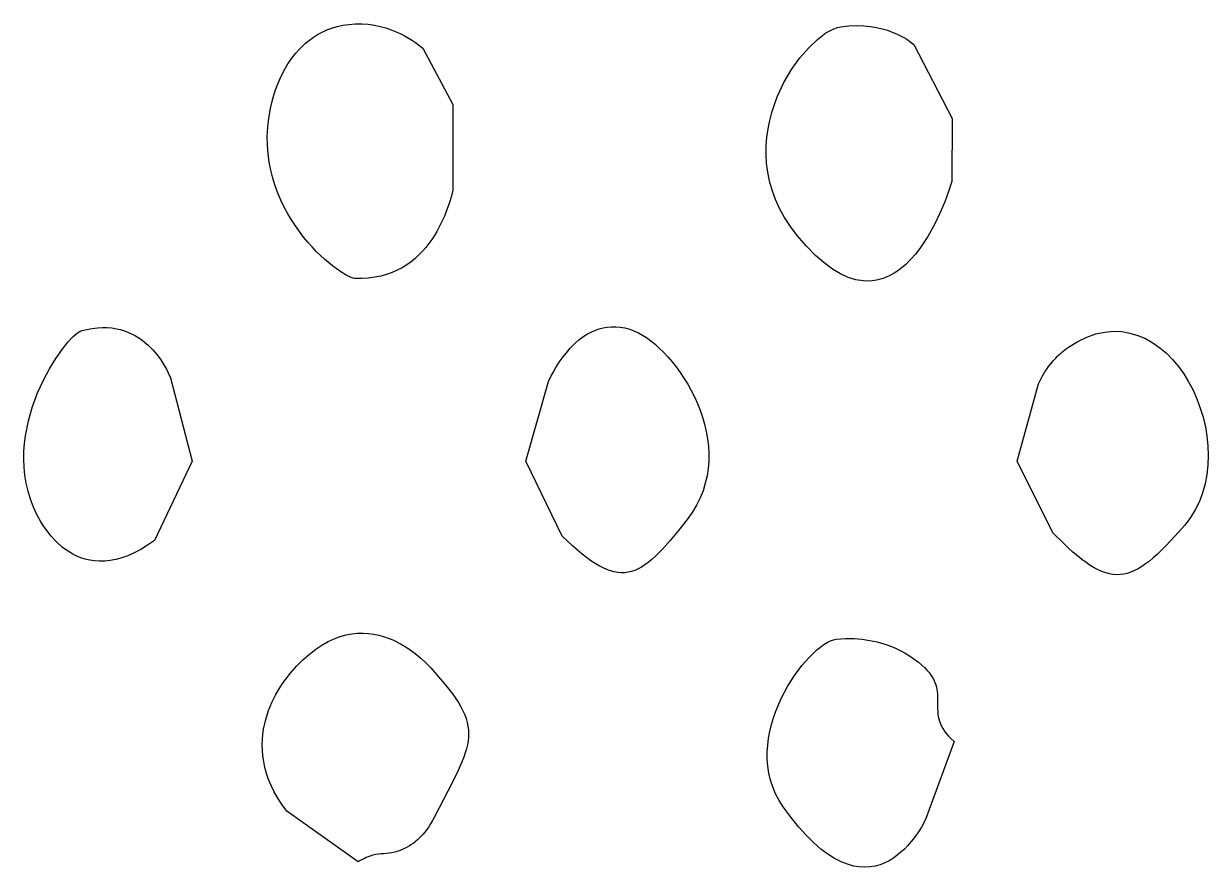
# Model space of a CAD drawing. Header units: millimetres. Extents: x 73 to 173, y -160 to -92.
# Drawn here: x 159.449 to 160.277, y -138.33 to -137.741 of the extents above; entities that cross this region are included whole.
import ezdxf

# ---------------------------------------------------------------- set-up
doc = ezdxf.new("R2010")
doc.units = ezdxf.units.MM
doc.layers.add('F.Silkscreen', color=41, linetype='CONTINUOUS', true_color=0xf2eda1)

msp = doc.modelspace()

# ---------------------------------------------------------------- linework, layer by layer
at = {"layer": 'F.Silkscreen', "linetype": 'CONTINUOUS'}
for p, q in [((159.654125, -137.748694), (159.657278, -137.746991)), ((159.657278, -137.746991), (159.660621, -137.74548)), ((159.660621, -137.74548), (159.664154, -137.744161)), ((159.664154, -137.744161), (159.667884, -137.743057)), ((159.667884, -137.743057), (159.671823, -137.742177)), ((159.671823, -137.742177), (159.675968, -137.741543)), ((159.675968, -137.741543), (159.680327, -137.741176)), ((159.680327, -137.741176), (159.682671, -137.741105)), ((159.682671, -137.741105), (159.684972, -137.741129)), ((159.684972, -137.741129), (159.689466, -137.741442)), ((159.689466, -137.741442), (159.693786, -137.742062)), ((159.693786, -137.742062), (159.697912, -137.74295)), ((159.697912, -137.74295), (159.701853, -137.744059)), ((159.701853, -137.744059), (159.705568, -137.745346)), ((159.705568, -137.745346), (159.709064, -137.746763)), ((159.709064, -137.746763), (159.712297, -137.748265)), ((159.712297, -137.748265), (159.715289, -137.749828)), ((160.003382, -137.752048), (160.009313, -137.747572)), ((160.009313, -137.747572), (160.014831, -137.744579)), ((160.014831, -137.744579), (160.017367, -137.743671)), ((160.017367, -137.743671), (160.019714, -137.743178)), ((160.019714, -137.743178), (160.025389, -137.742628)), ((160.025389, -137.742628), (160.030733, -137.742448)), ((160.030733, -137.742448), (160.035731, -137.742608)), ((160.035731, -137.742608), (160.040398, -137.743057)), ((160.040398, -137.743057), (160.044729, -137.743753)), ((160.044729, -137.743753), (160.048727, -137.744646)), ((160.048727, -137.744646), (160.052395, -137.745719)), ((160.052395, -137.745719), (160.055725, -137.746912)), ((160.055725, -137.746912), (160.058742, -137.748169)), ((160.058742, -137.748169), (160.061417, -137.749458)), ((159.643291, -137.75692), (159.645748, -137.754673)), ((159.645748, -137.754673), (159.648365, -137.752547)), ((159.648365, -137.752547), (159.65116, -137.750552)), ((159.65116, -137.750552), (159.654125, -137.748694)), ((159.715289, -137.749828), (159.718, -137.75138)), ((159.718, -137.75138), (159.720426, -137.752888)), ((159.720426, -137.752888), (159.722543, -137.754301)), ((159.722543, -137.754301), (159.725818, -137.756704)), ((159.725818, -137.756704), (159.727696, -137.758215)), ((159.997271, -137.757871), (160.003382, -137.752048)), ((160.061417, -137.749458), (160.063773, -137.750752)), ((160.063773, -137.750752), (160.065818, -137.752002)), ((160.065818, -137.752002), (160.068932, -137.754167)), ((160.068932, -137.754167), (160.070778, -137.755645)), ((160.070778, -137.755645), (160.097455, -137.807386)), ((159.635047, -137.766682), (159.636881, -137.764154)), ((159.636881, -137.764154), (159.63887, -137.761683)), ((159.63887, -137.761683), (159.641, -137.759263)), ((159.641, -137.759263), (159.643291, -137.75692)), ((159.727696, -137.758215), (159.748633, -137.797552)), ((159.985335, -137.773093), (159.991178, -137.764935)), ((159.991178, -137.764935), (159.997271, -137.757871)), ((159.630356, -137.774359), (159.633353, -137.769237)), ((159.633353, -137.769237), (159.635047, -137.766682)), ((159.979967, -137.782253), (159.985335, -137.773093)), ((159.625844, -137.784212), (159.627861, -137.7794)), ((159.627861, -137.7794), (159.630356, -137.774359)), ((159.622999, -137.79266), (159.624225, -137.788683)), ((159.624225, -137.788683), (159.625844, -137.784212)), ((159.975283, -137.79227), (159.979967, -137.782253)), ((159.621138, -137.800328), (159.622095, -137.796014)), ((159.622095, -137.796014), (159.622999, -137.79266)), ((159.748633, -137.797552), (159.748541, -137.857394)), ((159.971523, -137.803032), (159.97328, -137.797564)), ((159.97328, -137.797564), (159.975283, -137.79227)), ((159.619981, -137.80696), (159.621138, -137.800328)), ((159.970052, -137.808651), (159.971523, -137.803032)), ((159.618978, -137.819778), (159.619279, -137.813442)), ((159.619279, -137.813442), (159.619981, -137.80696)), ((159.968069, -137.820305), (159.968886, -137.814417)), ((159.968886, -137.814417), (159.970052, -137.808651)), ((160.097455, -137.807386), (160.09741, -137.851248)), ((159.619064, -137.825947), (159.618978, -137.819778)), ((159.967613, -137.826304), (159.968069, -137.820305)), ((159.619512, -137.831967), (159.619064, -137.825947)), ((159.967551, -137.832391), (159.967613, -137.826304)), ((159.620298, -137.8378), (159.619512, -137.831967)), ((159.62139, -137.843472), (159.620298, -137.8378)), ((159.967913, -137.838564), (159.967551, -137.832391)), ((159.968722, -137.844803), (159.967913, -137.838564)), ((159.622786, -137.848985), (159.62139, -137.843472)), ((159.970004, -137.851084), (159.968722, -137.844803)), ((159.624429, -137.854299), (159.622786, -137.848985)), ((159.626325, -137.859452), (159.624429, -137.854299)), ((159.971792, -137.857411), (159.970004, -137.851084)), ((160.09741, -137.851248), (160.094856, -137.858929)), ((159.628437, -137.864404), (159.626325, -137.859452)), ((159.630738, -137.869171), (159.628437, -137.864404)), ((159.747329, -137.862203), (159.746215, -137.865955)), ((159.748541, -137.857394), (159.747329, -137.862203)), ((159.974123, -137.863741), (159.971792, -137.857411)), ((159.977, -137.870087), (159.974123, -137.863741)), ((160.094856, -137.858929), (160.092424, -137.865371)), ((159.633208, -137.873751), (159.630738, -137.869171)), ((159.744701, -137.870401), (159.742761, -137.875388)), ((159.746215, -137.865955), (159.744701, -137.870401)), ((159.980467, -137.87642), (159.977, -137.870087)), ((160.092424, -137.865371), (160.089211, -137.872961)), ((159.635825, -137.878124), (159.633208, -137.873751)), ((159.638556, -137.882307), (159.635825, -137.878124)), ((159.740324, -137.880723), (159.737371, -137.886268)), ((159.742761, -137.875388), (159.740324, -137.880723)), ((159.984555, -137.882723), (159.980467, -137.87642)), ((160.089211, -137.872961), (160.085223, -137.881242)), ((159.641397, -137.886273), (159.638556, -137.882307)), ((159.644291, -137.890041), (159.641397, -137.886273)), ((159.735685, -137.889069), (159.733844, -137.891857)), ((159.737371, -137.886268), (159.735685, -137.889069)), ((159.989285, -137.888979), (159.984555, -137.882723)), ((159.995733, -137.896481), (159.989285, -137.888979)), ((160.085223, -137.881242), (160.08044, -137.889758)), ((159.647238, -137.893595), (159.644291, -137.890041)), ((159.65021, -137.896939), (159.647238, -137.893595)), ((159.65318, -137.900052), (159.65021, -137.896939)), ((159.729712, -137.897336), (159.727395, -137.899983)), ((159.731859, -137.89462), (159.729712, -137.897336)), ((159.733844, -137.891857), (159.731859, -137.89462)), ((160.001979, -137.902851), (159.995733, -137.896481)), ((160.08044, -137.889758), (160.074884, -137.898065)), ((159.659024, -137.905613), (159.65318, -137.900052)), ((159.664567, -137.910249), (159.659024, -137.905613)), ((159.722257, -137.904978), (159.71942, -137.907301)), ((159.724909, -137.902536), (159.722257, -137.904978)), ((159.727395, -137.899983), (159.724909, -137.902536)), ((160.008029, -137.908166), (160.001979, -137.902851)), ((160.06854, -137.905724), (160.065066, -137.909157)), ((160.071813, -137.902003), (160.06854, -137.905724)), ((160.074884, -137.898065), (160.071813, -137.902003)), ((159.66963, -137.913935), (159.664567, -137.910249)), ((159.674008, -137.916621), (159.66963, -137.913935)), ((159.70978, -137.913273), (159.706157, -137.914872)), ((159.713188, -137.911467), (159.70978, -137.913273)), ((159.716397, -137.909469), (159.713188, -137.911467)), ((159.71942, -137.907301), (159.716397, -137.909469)), ((160.013876, -137.912464), (160.008029, -137.908166)), ((160.01953, -137.9158), (160.013876, -137.912464)), ((160.061402, -137.912248), (160.057547, -137.914956)), ((160.065066, -137.909157), (160.061402, -137.912248)), ((159.67751, -137.918286), (159.674008, -137.916621)), ((159.678874, -137.918742), (159.67751, -137.918286)), ((159.679941, -137.918928), (159.678874, -137.918742)), ((159.684879, -137.919006), (159.679941, -137.918928)), ((159.689579, -137.918759), (159.684879, -137.919006)), ((159.694053, -137.918194), (159.689579, -137.918759)), ((159.698309, -137.917352), (159.694053, -137.918194)), ((159.702335, -137.916235), (159.698309, -137.917352)), ((159.706157, -137.914872), (159.702335, -137.916235)), ((160.02497, -137.918254), (160.01953, -137.9158)), ((160.030232, -137.919849), (160.02497, -137.918254)), ((160.035281, -137.920671), (160.030232, -137.919849)), ((160.040128, -137.920761), (160.035281, -137.920671)), ((160.044775, -137.920177), (160.040128, -137.920761)), ((160.049235, -137.918987), (160.044775, -137.920177)), ((160.053492, -137.917221), (160.049235, -137.918987)), ((160.057547, -137.914956), (160.053492, -137.917221)), ((159.488708, -137.955629), (159.492687, -137.954614)), ((159.492687, -137.954614), (159.496519, -137.953883)), ((159.496519, -137.953883), (159.500193, -137.953421)), ((159.500193, -137.953421), (159.503729, -137.953227)), ((159.503729, -137.953227), (159.507119, -137.953276)), ((159.507119, -137.953276), (159.510366, -137.953553)), ((159.510366, -137.953553), (159.513468, -137.954048)), ((159.513468, -137.954048), (159.516434, -137.954731)), ((159.516434, -137.954731), (159.519256, -137.955588)), ((159.845671, -137.956163), (159.848225, -137.955043)), ((159.848225, -137.955043), (159.850879, -137.954114)), ((159.850879, -137.954114), (159.853646, -137.953402)), ((159.853646, -137.953402), (159.856481, -137.952897)), ((159.856481, -137.952897), (159.859434, -137.952647)), ((159.859434, -137.952647), (159.862486, -137.952652)), ((159.862486, -137.952652), (159.865632, -137.952946)), ((159.865632, -137.952946), (159.868876, -137.953535)), ((159.868876, -137.953535), (159.872211, -137.95444)), ((159.872211, -137.95444), (159.875656, -137.95568)), ((159.475571, -137.968608), (159.479679, -137.963488)), ((159.479679, -137.963488), (159.483361, -137.959547)), ((159.483361, -137.959547), (159.486429, -137.956899)), ((159.486429, -137.956899), (159.488708, -137.955629)), ((159.519256, -137.955588), (159.521955, -137.956616)), ((159.521955, -137.956616), (159.524515, -137.95779)), ((159.524515, -137.95779), (159.52695, -137.959094)), ((159.52695, -137.959094), (159.529248, -137.960516)), ((159.529248, -137.960516), (159.531428, -137.962033)), ((159.531428, -137.962033), (159.53347, -137.963648)), ((159.53347, -137.963648), (159.535402, -137.965322)), ((159.834414, -137.963912), (159.836472, -137.962135)), ((159.836472, -137.962135), (159.838615, -137.960449)), ((159.838615, -137.960449), (159.840869, -137.958885)), ((159.840869, -137.958885), (159.843223, -137.957442)), ((159.843223, -137.957442), (159.845671, -137.956163)), ((159.875656, -137.95568), (159.878345, -137.956917)), ((159.878345, -137.956917), (159.881128, -137.958469)), ((159.881128, -137.958469), (159.884002, -137.960323)), ((159.884002, -137.960323), (159.886936, -137.962472)), ((159.886936, -137.962472), (159.889903, -137.96491)), ((160.178764, -137.966974), (160.185264, -137.96297)), ((160.185264, -137.96297), (160.191668, -137.959911)), ((160.191668, -137.959911), (160.197971, -137.957725)), ((160.197971, -137.957725), (160.204162, -137.956407)), ((160.204162, -137.956407), (160.210207, -137.95589)), ((160.210207, -137.95589), (160.216095, -137.956127)), ((160.216095, -137.956127), (160.221813, -137.957095)), ((160.221813, -137.957095), (160.227341, -137.958738)), ((160.227341, -137.958738), (160.232664, -137.961017)), ((160.232664, -137.961017), (160.23777, -137.963893)), ((159.471216, -137.974808), (159.475571, -137.968608)), ((159.535402, -137.965322), (159.538902, -137.968807)), ((159.538902, -137.968807), (159.541938, -137.972379)), ((159.825697, -137.973604), (159.828882, -137.969644)), ((159.828882, -137.969644), (159.830624, -137.967691)), ((159.830624, -137.967691), (159.832468, -137.965768)), ((159.832468, -137.965768), (159.834414, -137.963912)), ((159.889903, -137.96491), (159.892891, -137.967613)), ((159.892891, -137.967613), (159.895892, -137.97056)), ((159.895892, -137.97056), (159.898859, -137.973758)), ((160.171881, -137.972588), (160.172927, -137.971616)), ((160.172927, -137.971616), (160.174013, -137.970645)), ((160.174013, -137.970645), (160.175129, -137.9697)), ((160.175129, -137.9697), (160.176301, -137.968765)), ((160.176301, -137.968765), (160.177516, -137.967864)), ((160.177516, -137.967864), (160.178764, -137.966974)), ((160.23777, -137.963893), (160.242636, -137.967325)), ((160.242636, -137.967325), (160.247244, -137.971258)), ((160.247244, -137.971258), (160.251576, -137.975654)), ((159.466784, -137.981989), (159.471216, -137.974808)), ((159.541938, -137.972379), (159.544523, -137.975891)), ((159.544523, -137.975891), (159.546678, -137.979233)), ((159.546678, -137.979233), (159.548424, -137.982275)), ((159.820598, -137.981209), (159.822946, -137.977508)), ((159.822946, -137.977508), (159.825697, -137.973604)), ((159.898859, -137.973758), (159.901786, -137.977167)), ((159.901786, -137.977167), (159.904657, -137.980799)), ((160.164955, -137.980479), (160.166453, -137.97854)), ((160.166453, -137.97854), (160.168111, -137.976556)), ((160.168111, -137.976556), (160.169913, -137.974564)), ((160.169913, -137.974564), (160.17088, -137.973583)), ((160.17088, -137.973583), (160.171881, -137.972588)), ((160.251576, -137.975654), (160.255626, -137.980475)), ((159.462464, -137.990042), (159.466784, -137.981989)), ((159.548424, -137.982275), (159.549761, -137.984897)), ((159.549761, -137.984897), (159.551315, -137.988297)), ((159.551315, -137.988297), (159.566362, -138.046625)), ((159.815429, -137.990979), (159.817163, -137.98739)), ((159.817163, -137.98739), (159.818671, -137.984542)), ((159.818671, -137.984542), (159.820598, -137.981209)), ((159.904657, -137.980799), (159.907453, -137.984626)), ((159.907453, -137.984626), (159.910145, -137.988632)), ((159.910145, -137.988632), (159.912714, -137.992818)), ((160.159645, -137.988906), (160.160425, -137.987475)), ((160.160425, -137.987475), (160.161343, -137.985901)), ((160.161343, -137.985901), (160.162401, -137.98419)), ((160.162401, -137.98419), (160.163609, -137.982369)), ((160.163609, -137.982369), (160.164955, -137.980479)), ((160.255626, -137.980475), (160.259375, -137.985691)), ((160.259375, -137.985691), (160.262788, -137.991222)), ((159.458444, -137.998858), (159.462464, -137.990042)), ((159.79951, -138.046668), (159.815429, -137.990979)), ((159.912714, -137.992818), (159.915154, -137.997167)), ((160.143029, -138.046526), (160.157833, -137.992632)), ((160.157833, -137.992632), (160.158479, -137.991213)), ((160.158479, -137.991213), (160.159645, -137.988906)), ((160.262788, -137.991222), (160.265872, -137.997062)), ((159.454879, -138.008326), (159.458444, -137.998858)), ((159.915154, -137.997167), (159.917424, -138.00166)), ((159.917424, -138.00166), (159.919524, -138.006285)), ((160.265872, -137.997062), (160.268594, -138.003152)), ((160.268594, -138.003152), (160.270949, -138.009455)), ((159.451973, -138.01835), (159.454879, -138.008326)), ((159.919524, -138.006285), (159.921415, -138.011022)), ((159.921415, -138.011022), (159.923096, -138.015864)), ((160.270949, -138.009455), (160.272911, -138.015927)), ((159.449896, -138.028838), (159.451973, -138.01835)), ((159.923096, -138.015864), (159.92453, -138.020806)), ((159.92453, -138.020806), (159.925712, -138.025824)), ((160.272911, -138.015927), (160.274466, -138.022523)), ((159.449231, -138.034215), (159.449896, -138.028838)), ((159.925712, -138.025824), (159.926617, -138.030903)), ((160.274466, -138.022523), (160.275598, -138.0292)), ((160.275598, -138.0292), (160.276298, -138.035919)), ((159.448821, -138.039667), (159.449231, -138.034215)), ((159.926617, -138.030903), (159.927211, -138.036035)), ((159.927211, -138.036035), (159.927492, -138.041202)), ((160.276298, -138.035919), (160.276537, -138.042632)), ((159.448721, -138.045179), (159.448821, -138.039667)), ((159.44894, -138.050726), (159.448721, -138.045179)), ((159.927441, -138.046402), (159.92702, -138.051611)), ((159.927492, -138.041202), (159.927441, -138.046402)), ((160.168003, -138.096524), (160.143029, -138.046526)), ((160.276537, -138.042632), (160.276298, -138.049305)), ((159.449501, -138.056328), (159.44894, -138.050726)), ((159.566362, -138.046625), (159.540212, -138.10193)), ((159.825071, -138.098905), (159.79951, -138.046668)), ((159.92702, -138.051611), (159.926227, -138.056805)), ((160.276298, -138.049305), (160.275576, -138.055894)), ((159.45043, -138.06194), (159.449501, -138.056328)), ((159.451743, -138.067559), (159.45043, -138.06194)), ((159.925042, -138.062002), (159.923426, -138.067162)), ((159.926227, -138.056805), (159.925042, -138.062002)), ((160.274353, -138.062336), (160.272593, -138.068624)), ((160.275576, -138.055894), (160.274353, -138.062336)), ((159.453464, -138.073185), (159.451743, -138.067559)), ((159.923426, -138.067162), (159.921385, -138.072272)), ((160.272593, -138.068624), (160.27031, -138.074686)), ((159.455626, -138.078782), (159.453464, -138.073185)), ((159.458229, -138.084357), (159.455626, -138.078782)), ((159.918877, -138.077331), (159.915891, -138.082322)), ((159.921385, -138.072272), (159.918877, -138.077331)), ((160.27031, -138.074686), (160.267457, -138.080496)), ((159.460459, -138.088408), (159.458229, -138.084357)), ((159.912416, -138.087229), (159.906287, -138.095042)), ((159.915891, -138.082322), (159.912416, -138.087229)), ((160.264037, -138.086007), (160.26002, -138.091164)), ((160.267457, -138.080496), (160.264037, -138.086007)), ((159.462383, -138.091507), (159.460459, -138.088408)), ((159.464871, -138.095061), (159.462383, -138.091507)), ((159.467909, -138.098881), (159.464871, -138.095061)), ((159.906287, -138.095042), (159.900575, -138.101962)), ((160.26002, -138.091164), (160.253196, -138.098889)), ((159.471521, -138.10276), (159.467909, -138.098881)), ((159.475706, -138.106507), (159.471521, -138.10276)), ((159.540212, -138.10193), (159.535311, -138.105312)), ((159.832291, -138.105678), (159.825071, -138.098905)), ((159.900575, -138.101962), (159.895207, -138.10798)), ((160.175251, -138.103788), (160.168003, -138.096524)), ((160.178674, -138.107028), (160.175251, -138.103788)), ((160.253196, -138.098889), (160.246859, -138.105644)), ((159.478012, -138.108263), (159.475706, -138.106507)), ((159.480477, -138.109923), (159.478012, -138.108263)), ((159.48307, -138.111438), (159.480477, -138.109923)), ((159.485821, -138.112817), (159.48307, -138.111438)), ((159.488722, -138.113995), (159.485821, -138.112817)), ((159.521579, -138.112557), (159.517315, -138.114092)), ((159.526005, -138.110601), (159.521579, -138.112557)), ((159.530579, -138.108192), (159.526005, -138.110601)), ((159.535311, -138.105312), (159.530579, -138.108192)), ((159.83569, -138.108668), (159.832291, -138.105678)), ((159.83895, -138.1114), (159.83569, -138.108668)), ((159.842091, -138.113863), (159.83895, -138.1114)), ((159.892631, -138.11065), (159.890109, -138.113098)), ((159.895207, -138.10798), (159.892631, -138.11065)), ((160.181968, -138.110011), (160.178674, -138.107028)), ((160.185136, -138.112731), (160.181968, -138.110011)), ((160.188209, -138.115197), (160.185136, -138.112731)), ((160.240929, -138.111438), (160.238104, -138.11398)), ((160.24385, -138.108658), (160.240929, -138.111438)), ((160.246859, -138.105644), (160.24385, -138.108658)), ((159.491757, -138.114986), (159.488722, -138.113995)), ((159.494955, -138.115748), (159.491757, -138.114986)), ((159.4983, -138.116244), (159.494955, -138.115748)), ((159.501804, -138.116467), (159.4983, -138.116244)), ((159.505446, -138.116384), (159.501804, -138.116467)), ((159.509253, -138.115977), (159.505446, -138.116384)), ((159.513207, -138.115227), (159.509253, -138.115977)), ((159.517315, -138.114092), (159.513207, -138.115227)), ((159.845117, -138.116069), (159.842091, -138.113863)), ((159.848048, -138.118008), (159.845117, -138.116069)), ((159.850879, -138.119705), (159.848048, -138.118008)), ((159.853615, -138.121143), (159.850879, -138.119705)), ((159.880466, -138.120531), (159.878109, -138.121801)), ((159.882828, -138.119024), (159.880466, -138.120531)), ((159.885213, -138.11728), (159.882828, -138.119024)), ((159.887651, -138.115311), (159.885213, -138.11728)), ((159.890109, -138.113098), (159.887651, -138.115311)), ((160.191169, -138.117395), (160.188209, -138.115197)), ((160.194049, -138.119348), (160.191169, -138.117395)), ((160.196837, -138.12105), (160.194049, -138.119348)), ((160.199577, -138.122476), (160.196837, -138.12105)), ((160.230024, -138.120127), (160.227449, -138.121695)), ((160.232655, -138.118317), (160.230024, -138.120127)), ((160.235351, -138.116273), (160.232655, -138.118317)), ((160.238104, -138.11398), (160.235351, -138.116273)), ((159.856274, -138.122323), (159.853615, -138.121143)), ((159.858872, -138.123253), (159.856274, -138.122323)), ((159.861404, -138.123941), (159.858872, -138.123253)), ((159.863882, -138.124363), (159.861404, -138.123941)), ((159.866314, -138.124554), (159.863882, -138.124363)), ((159.868701, -138.124488), (159.866314, -138.124554)), ((159.871081, -138.124172), (159.868701, -138.124488)), ((159.87343, -138.123627), (159.871081, -138.124172)), ((159.875773, -138.122837), (159.87343, -138.123627)), ((159.878109, -138.121801), (159.875773, -138.122837)), ((160.202227, -138.12366), (160.199577, -138.122476)), ((160.204838, -138.124595), (160.202227, -138.12366)), ((160.207401, -138.12527), (160.204838, -138.124595)), ((160.209933, -138.1257), (160.207401, -138.12527)), ((160.212442, -138.125875), (160.209933, -138.1257)), ((160.214918, -138.125803), (160.212442, -138.125875)), ((160.217411, -138.12548), (160.214918, -138.125803)), ((160.21989, -138.124904), (160.217411, -138.12548)), ((160.222386, -138.124073), (160.21989, -138.124904)), ((160.224905, -138.123006), (160.222386, -138.124073)), ((160.227449, -138.121695), (160.224905, -138.123006)), ((159.661478, -138.172508), (159.665743, -138.170547)), ((159.665743, -138.170547), (159.669931, -138.169019)), ((159.669931, -138.169019), (159.674043, -138.167887)), ((159.674043, -138.167887), (159.678073, -138.167135)), ((159.678073, -138.167135), (159.682017, -138.166733)), ((159.682017, -138.166733), (159.685865, -138.166656)), ((159.685865, -138.166656), (159.689625, -138.166871)), ((159.689625, -138.166871), (159.693263, -138.167355)), ((159.693263, -138.167355), (159.696793, -138.168074)), ((159.696793, -138.168074), (159.700197, -138.169019)), ((159.700197, -138.169019), (159.703486, -138.170144)), ((159.703486, -138.170144), (159.706635, -138.171425)), ((160.016545, -138.170863), (160.019778, -138.170594)), ((160.019778, -138.170594), (160.022921, -138.170439)), ((160.022921, -138.170439), (160.02896, -138.170468)), ((160.02896, -138.170468), (160.034663, -138.170899)), ((159.648362, -138.181261), (159.652784, -138.177843)), ((159.652784, -138.177843), (159.657161, -138.17494)), ((159.657161, -138.17494), (159.661478, -138.172508)), ((159.706635, -138.171425), (159.712508, -138.174368)), ((159.712508, -138.174368), (159.717776, -138.177613)), ((159.717776, -138.177613), (159.72237, -138.180959)), ((159.997745, -138.183335), (160.002962, -138.178354)), ((160.002962, -138.178354), (160.007936, -138.174532)), ((160.007936, -138.174532), (160.010291, -138.17309)), ((160.010291, -138.17309), (160.012526, -138.171999)), ((160.012526, -138.171999), (160.014621, -138.17125)), ((160.014621, -138.17125), (160.016545, -138.170863)), ((160.034663, -138.170899), (160.040031, -138.171679)), ((160.040031, -138.171679), (160.045049, -138.172757)), ((160.045049, -138.172757), (160.049719, -138.174077)), ((160.049719, -138.174077), (160.054032, -138.175589)), ((160.054032, -138.175589), (160.057988, -138.177223)), ((160.057988, -138.177223), (160.061579, -138.17895)), ((160.061579, -138.17895), (160.064806, -138.180692)), ((159.639384, -138.189748), (159.6439, -138.18522)), ((159.6439, -138.18522), (159.648362, -138.181261)), ((159.72237, -138.180959), (159.726268, -138.184176)), ((159.726268, -138.184176), (159.729397, -138.187054)), ((159.729397, -138.187054), (159.73315, -138.190924)), ((159.992484, -138.189341), (159.997745, -138.183335)), ((160.064806, -138.180692), (160.067652, -138.182423)), ((160.067652, -138.182423), (160.070129, -138.184056)), ((160.070129, -138.184056), (160.073913, -138.186885)), ((160.073913, -138.186885), (160.076138, -138.188735)), ((159.631809, -138.198691), (159.634858, -138.194867)), ((159.634858, -138.194867), (159.639384, -138.189748)), ((159.73315, -138.190924), (159.740082, -138.198668)), ((159.987328, -138.196254), (159.992484, -138.189341)), ((160.076138, -138.188735), (160.078145, -138.190582)), ((160.078145, -138.190582), (160.07991, -138.192398)), ((160.07991, -138.192398), (160.081427, -138.194174)), ((160.081427, -138.194174), (160.082726, -138.195921)), ((159.627159, -138.20553), (159.629616, -138.201757)), ((159.629616, -138.201757), (159.631809, -138.198691)), ((159.740082, -138.198668), (159.743117, -138.202251)), ((159.743117, -138.202251), (159.745871, -138.205689)), ((159.982457, -138.203957), (159.987328, -138.196254)), ((160.082726, -138.195921), (160.08382, -138.197642)), ((160.08382, -138.197642), (160.084727, -138.19934)), ((160.084727, -138.19934), (160.085472, -138.201007)), ((160.085472, -138.201007), (160.086059, -138.20266)), ((160.086059, -138.20266), (160.086508, -138.204296)), ((159.622086, -138.215041), (159.624598, -138.209967)), ((159.624598, -138.209967), (159.627159, -138.20553)), ((159.745871, -138.205689), (159.748354, -138.208971)), ((159.748354, -138.208971), (159.750571, -138.212112)), ((159.750571, -138.212112), (159.752527, -138.215138)), ((159.978047, -138.212316), (159.982457, -138.203957)), ((160.086508, -138.204296), (160.086838, -138.205907)), ((160.086838, -138.205907), (160.087079, -138.20751)), ((160.087079, -138.20751), (160.087216, -138.209102)), ((160.087216, -138.209102), (160.087337, -138.212266)), ((159.619774, -138.220698), (159.622086, -138.215041)), ((159.752527, -138.215138), (159.754243, -138.218063)), ((159.754243, -138.218063), (159.755699, -138.220891)), ((159.974248, -138.221208), (159.978047, -138.212316)), ((160.087322, -138.215406), (160.087314, -138.218548)), ((160.087314, -138.218548), (160.087441, -138.221729)), ((160.087337, -138.212266), (160.087322, -138.215406)), ((159.616342, -138.233588), (159.617817, -138.226891)), ((159.617817, -138.226891), (159.619774, -138.220698)), ((159.755699, -138.220891), (159.75692, -138.223646)), ((159.75692, -138.223646), (159.757911, -138.22634)), ((159.757911, -138.22634), (159.758671, -138.228983)), ((159.971252, -138.230508), (159.972644, -138.225814)), ((159.972644, -138.225814), (159.974248, -138.221208)), ((160.087441, -138.221729), (160.087607, -138.223323)), ((160.087607, -138.223323), (160.08786, -138.224942)), ((160.08786, -138.224942), (160.088207, -138.226573)), ((160.088207, -138.226573), (160.088686, -138.228209)), ((160.088686, -138.228209), (160.089289, -138.229881)), ((159.615844, -138.237113), (159.616342, -138.233588)), ((159.758671, -138.228983), (159.759205, -138.231603)), ((159.759205, -138.231603), (159.759535, -138.234197)), ((159.759535, -138.234197), (159.759645, -138.236797)), ((159.759645, -138.236797), (159.759566, -138.239401)), ((159.969222, -138.240094), (159.970105, -138.235277)), ((159.970105, -138.235277), (159.971252, -138.230508)), ((160.089289, -138.229881), (160.090059, -138.231578)), ((160.090059, -138.231578), (160.091003, -138.23329)), ((160.091003, -138.23329), (160.09213, -138.235037)), ((160.09213, -138.235037), (160.093461, -138.236808)), ((160.093461, -138.236808), (160.095025, -138.238616)), ((159.615407, -138.244481), (159.615515, -138.240743)), ((159.6155, -138.248317), (159.615407, -138.244481)), ((159.615515, -138.240743), (159.615844, -138.237113)), ((159.75881, -138.244722), (159.75816, -138.247449)), ((159.759284, -138.242044), (159.75881, -138.244722)), ((159.759566, -138.239401), (159.759284, -138.242044)), ((159.96832, -138.249836), (159.968617, -138.244958)), ((159.968617, -138.244958), (159.969222, -138.240094)), ((160.098877, -138.242337), (160.078957, -138.296857)), ((160.095025, -138.238616), (160.096819, -138.240455)), ((160.096819, -138.240455), (160.098877, -138.242337)), ((159.615835, -138.25225), (159.6155, -138.248317)), ((159.616422, -138.256268), (159.615835, -138.25225)), ((159.756329, -138.253148), (159.755159, -138.256134)), ((159.757324, -138.250255), (159.756329, -138.253148)), ((159.75816, -138.247449), (159.757324, -138.250255)), ((159.96834, -138.25473), (159.96832, -138.249836)), ((159.617281, -138.260371), (159.616422, -138.256268)), ((159.618431, -138.264545), (159.617281, -138.260371)), ((159.755159, -138.256134), (159.75236, -138.262485)), ((159.968715, -138.259615), (159.96834, -138.25473)), ((159.969465, -138.26448), (159.968715, -138.259615)), ((159.619904, -138.268798), (159.618431, -138.264545)), ((159.621701, -138.273121), (159.619904, -138.268798)), ((159.748983, -138.269406), (159.745081, -138.277029)), ((159.75236, -138.262485), (159.748983, -138.269406)), ((159.970599, -138.269312), (159.969465, -138.26448)), ((159.972141, -138.274077), (159.970599, -138.269312)), ((159.62385, -138.277498), (159.621701, -138.273121)), ((159.626366, -138.281949), (159.62385, -138.277498)), ((159.745081, -138.277029), (159.735872, -138.294818)), ((159.974115, -138.278775), (159.972141, -138.274077)), ((159.629268, -138.286436), (159.626366, -138.281949)), ((159.632567, -138.290971), (159.629268, -138.286436)), ((159.976542, -138.283389), (159.974115, -138.278775)), ((159.97945, -138.2879), (159.976542, -138.283389)), ((159.682433, -138.326317), (159.632567, -138.290971)), ((159.735872, -138.294818), (159.734513, -138.297391)), ((159.985032, -138.295464), (159.97945, -138.2879)), ((159.731722, -138.301897), (159.730332, -138.303859)), ((159.733111, -138.299741), (159.731722, -138.301897)), ((159.734513, -138.297391), (159.733111, -138.299741)), ((159.990469, -138.302155), (159.985032, -138.295464)), ((159.995757, -138.308025), (159.990469, -138.302155)), ((160.076108, -138.302021), (160.073593, -138.305992)), ((160.078957, -138.296857), (160.076108, -138.302021)), ((159.723883, -138.311038), (159.722768, -138.311999)), ((159.725062, -138.309922), (159.723883, -138.311038)), ((159.726317, -138.308659), (159.725062, -138.309922)), ((159.727616, -138.307226), (159.726317, -138.308659)), ((159.728959, -138.305639), (159.727616, -138.307226)), ((159.730332, -138.303859), (159.728959, -138.305639)), ((160.00089, -138.313102), (159.995757, -138.308025)), ((160.070355, -138.310479), (160.066412, -138.315141)), ((160.073593, -138.305992), (160.070355, -138.310479)), ((159.708029, -138.319653), (159.705973, -138.320104)), ((159.70912, -138.319344), (159.708029, -138.319653)), ((159.710241, -138.318986), (159.70912, -138.319344)), ((159.711426, -138.318559), (159.710241, -138.318986)), ((159.712672, -138.318053), (159.711426, -138.318559)), ((159.713973, -138.317464), (159.712672, -138.318053)), ((159.715341, -138.316804), (159.713973, -138.317464)), ((159.716781, -138.316033), (159.715341, -138.316804)), ((159.718302, -138.315171), (159.716781, -138.316033)), ((159.719295, -138.314559), (159.718302, -138.315171)), ((159.720817, -138.313521), (159.719295, -138.314559)), ((159.721745, -138.312831), (159.720817, -138.313521)), ((159.722768, -138.311999), (159.721745, -138.312831)), ((160.005883, -138.317427), (160.00089, -138.313102)), ((160.010719, -138.321053), (160.005883, -138.317427)), ((160.061774, -138.319666), (160.059199, -138.321792)), ((160.064175, -138.317433), (160.061774, -138.319666)), ((160.066412, -138.315141), (160.064175, -138.317433)), ((159.683954, -138.325448), (159.682433, -138.326317)), ((159.685398, -138.324665), (159.683954, -138.325448)), ((159.686779, -138.323993), (159.685398, -138.324665)), ((159.68809, -138.323404), (159.686779, -138.323993)), ((159.689339, -138.322894), (159.68809, -138.323404)), ((159.690531, -138.322457), (159.689339, -138.322894)), ((159.691654, -138.322094), (159.690531, -138.322457)), ((159.692757, -138.321784), (159.691654, -138.322094)), ((159.69481, -138.321322), (159.692757, -138.321784)), ((159.696747, -138.321031), (159.69481, -138.321322)), ((159.698594, -138.320843), (159.696747, -138.321031)), ((159.700396, -138.320708), (159.698594, -138.320843)), ((159.7022, -138.320576), (159.700396, -138.320708)), ((159.704044, -138.320386), (159.7022, -138.320576)), ((159.705973, -138.320104), (159.704044, -138.320386)), ((160.015403, -138.324009), (160.010719, -138.321053)), ((160.01993, -138.32633), (160.015403, -138.324009)), ((160.024306, -138.328065), (160.01993, -138.32633)), ((160.050454, -138.327075), (160.047211, -138.328342)), ((160.053534, -138.325529), (160.050454, -138.327075)), ((160.056457, -138.323754), (160.053534, -138.325529)), ((160.059199, -138.321792), (160.056457, -138.323754)), ((160.028521, -138.329248), (160.024306, -138.328065)), ((160.032581, -138.329927), (160.028521, -138.329248)), ((160.036478, -138.330141), (160.032581, -138.329927)), ((160.040221, -138.329917), (160.036478, -138.330141)), ((160.043792, -138.329303), (160.040221, -138.329917)), ((160.047211, -138.328342), (160.043792, -138.329303))]:
    msp.add_line(p, q, dxfattribs=at)

doc.saveas('drawing.dxf')
